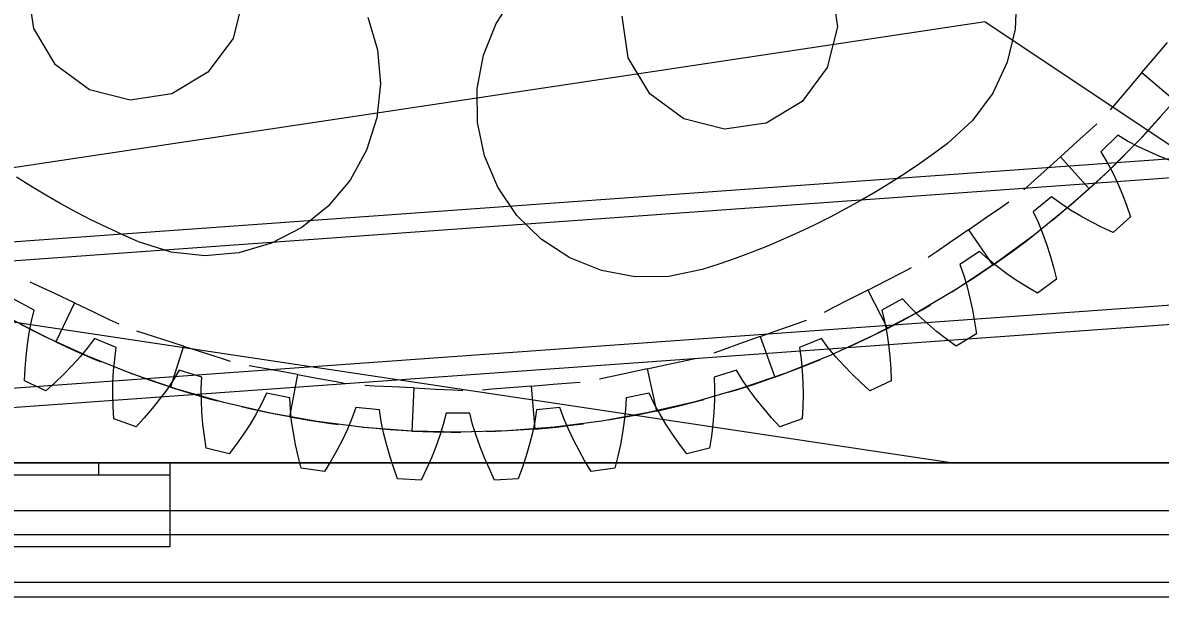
# Model space of a CAD drawing. Header units: millimetres. Extents: x -191664 to 191490, y -197311 to 10263.
# Drawn here: x 1318.4 to 1793, y -184227 to -183986.3 of the extents above; entities that cross this region are included whole.
import ezdxf

# ---------------------------------------------------------------- set-up
doc = ezdxf.new("R2010")
doc.units = ezdxf.units.MM
doc.layers.add('R15_COTAS_TRANSPORTE_P', color=1, linetype='Continuous', lineweight=0)
doc.layers.add('R15_PRENSA_RECEPCION_P', color=2, linetype='Continuous', lineweight=0)
doc.dimstyles.new('PLANTA_20', dxfattribs={"dimtxt": 50, "dimasz": 30, "dimexe": 30, "dimexo": 16, "dimgap": 20, "dimtad": 1, "dimtih": 1, "dimtoh": 1, "dimdec": 1, "dimzin": 0, "dimdsep": 46, "dimcen": 0.09, "dimadec": 0, "dimazin": 0, "dimtfac": 1, "dimtdec": 4, "dimtofl": 0, "dimtmove": 0, "dimatfit": 3, "dimfxl": 1, "dimtolj": 1, "dimtzin": 0, "dimarcsym": 0})

# ---------------------------------------------------------------- blocks, each defined once
blk = doc.blocks.new('*D133')
at = {"layer": 'Defpoints', "color": 0, "transparency": 16777216}
for p in [(439.69, -194147.98), (217.89, -194406.09), (-500, -194490), (-500, -194490), (500, -194490)]:
    blk.add_point(p, dxfattribs=at)
at = {"layer": 'R15_COTAS_TRANSPORTE_P', "color": 0, "lineweight": -2, "transparency": 16777216}
blk.add_arc((-500, -194490), 722.77, 2.37834, 17.62166, dxfattribs=at)
at = {"layer": 'R15_COTAS_TRANSPORTE_P', "color": 0, "transparency": 16777216}
for points in [[(184.12, -194272.81), (193.59, -194269.58), (179.18, -194242.8)], [(227.15, -194459.9), (217.15, -194460.11), (222.77, -194490)]]:
    blk.add_solid(points, dxfattribs=at)

msp = doc.modelspace()

# ---------------------------------------------------------------- linework, layer by layer
at = {"layer": 'R15_PRENSA_RECEPCION_P', "color": 9, "true_color": 0xb9c3c2}
for p, q in [((1323.11, -183988.8), (1320.53, -183971.43)), ((1655.8, -183970.66), (1658.37, -183988.03)), ((1410.42, -183975.85), (1406.15, -183992.88)), ((1515.93, -183986.66), (1523.7, -183974.76)), ((1733.1, -183974.82), (1732.5, -183989.02)), ((1462.42, -183984.03), (1466.41, -183997.67)), ((1571.06, -184000.98), (1568.48, -183983.61)), ((480, -183986), (1706.67, -184170)), ((1720, -183986), (493.33, -184170)), ((1332.13, -184003.86), (1323.11, -183988.8)), ((1510.62, -183999.84), (1515.93, -183986.66)), ((1658.37, -183988.03), (1654.11, -184005.06)), ((1720, -183986), (1996, -184170)), ((1732.5, -183989.02), (1729.13, -184002.83)), ((1406.15, -183992.88), (1395.7, -184006.98)), ((1791.27, -184000.18), (1796, -183994.6)), ((1466.41, -183997.67), (1467.67, -184011.83)), ((1507.99, -184013.81), (1510.62, -183999.84)), ((1346.24, -184014.32), (1332.13, -184003.86)), ((1580.08, -184016.04), (1571.06, -184000.98)), ((1729.13, -184002.83), (1723.14, -184015.71)), ((1785.38, -184007.12), (1791.27, -184000.18)), ((1395.7, -184006.98), (1380.64, -184016.01)), ((1654.11, -184005.06), (1643.65, -184019.17)), ((1785.38, -184007.12), (1779.48, -184014.07)), ((1785.38, -184007.12), (1799.1, -184018.77)), ((1467.67, -184011.83), (1466.13, -184025.96)), ((1508.13, -184028.02), (1507.99, -184013.81)), ((1779.48, -184014.07), (1774.75, -184019.64)), ((1363.27, -184018.59), (1346.24, -184014.32)), ((1380.64, -184016.01), (1363.27, -184018.59)), ((1594.19, -184026.5), (1580.08, -184016.04)), ((1723.14, -184015.71), (1714.74, -184027.18)), ((1643.65, -184019.17), (1628.59, -184028.19)), ((1774.75, -184019.64), (1772.13, -184022.73)), ((1798.03, -184020.03), (1784.73, -184034.8)), ((1466.13, -184025.96), (1461.87, -184039.52)), ((1511.04, -184041.93), (1508.13, -184028.02)), ((1611.22, -184030.77), (1594.19, -184026.5)), ((1628.59, -184028.19), (1611.22, -184030.77)), ((1714.74, -184027.18), (1704.27, -184036.79)), ((1793.13, -184025.65), (1788.22, -184031.07)), ((1758.08, -184036.18), (1763.5, -184031.27)), ((1763.5, -184031.27), (1766.5, -184028.55)), ((1788.22, -184031.07), (1785.45, -184034.03)), ((1704.27, -184036.79), (1698.45, -184041.07)), ((1751.33, -184042.3), (1758.08, -184036.18)), ((1775.25, -184033.29), (1768.29, -184040.25)), ((1784.73, -184034.8), (1770.7, -184048.87)), ((1779.4, -184035.75), (1775.25, -184033.29)), ((1783.72, -184038.02), (1779.4, -184035.75)), ((1461.87, -184039.52), (1455.05, -184051.98)), ((1516.61, -184055.01), (1511.04, -184041.93)), ((1698.45, -184041.07), (1692.54, -184045.23)), ((1751.33, -184042.3), (1744.58, -184048.42)), ((1751.33, -184042.3), (1763.42, -184055.64)), ((1768.29, -184040.25), (1770.75, -184044.4)), ((1775.35, -184044.36), (1778.23, -184041.49)), ((1788.18, -184040.14), (1783.72, -184038.02)), ((1792.77, -184042.12), (1788.18, -184040.14)), ((1797.49, -184043.95), (1792.77, -184042.12)), ((1692.54, -184045.23), (1686.54, -184049.26)), ((1770.1, -184049.44), (1775.35, -184044.36)), ((1770.75, -184044.4), (1773.02, -184048.72)), ((1321.87, -184054.6), (1315.76, -184050.75)), ((1455.05, -184051.98), (1445.92, -184062.88)), ((1686.54, -184049.26), (1680.46, -184053.15)), ((1744.58, -184048.42), (1739.17, -184053.33)), ((1770.7, -184048.87), (1755.97, -184062.22)), ((1763.42, -184055.64), (1770.1, -184049.44)), ((1773.02, -184048.72), (1775.14, -184053.18)), ((725.92, -184181.07), (2483.03, -184054.93)), ((1328.06, -184058.32), (1321.87, -184054.6)), ((1524.62, -184066.74), (1516.61, -184055.01)), ((1680.46, -184053.15), (1674.3, -184056.92)), ((1739.17, -184053.33), (1736.16, -184056.05)), ((1763.42, -184055.64), (1756.6, -184061.68)), ((1775.14, -184053.18), (1777.12, -184057.77)), ((1334.34, -184061.91), (1328.06, -184058.32)), ((1668.06, -184060.56), (1661.74, -184064.07)), ((1674.3, -184056.92), (1668.06, -184060.56)), ((1726.49, -184063.39), (1729.82, -184061.08)), ((1747.63, -184058.98), (1740.02, -184065.23)), ((1751.52, -184061.83), (1747.63, -184058.98)), ((1777.12, -184057.77), (1778.95, -184062.49)), ((726.49, -184189.05), (2483.6, -184062.91)), ((1340.68, -184065.36), (1334.34, -184061.91)), ((1347.1, -184068.68), (1340.68, -184065.36)), ((1445.92, -184062.88), (1434.84, -184071.78)), ((1661.74, -184064.07), (1655.35, -184067.44)), ((1720.48, -184067.55), (1726.49, -184063.39)), ((1740.02, -184065.23), (1742.06, -184069.6)), ((1755.97, -184062.22), (1740.59, -184074.8)), ((1751.02, -184066.41), (1747.89, -184068.99)), ((1756.6, -184061.68), (1751.02, -184066.41)), ((1755.59, -184064.52), (1751.52, -184061.83)), ((1759.83, -184067.06), (1755.59, -184064.52)), ((1778.95, -184062.49), (1780.65, -184067.31)), ((1353.59, -184071.86), (1347.1, -184068.68)), ((1534.77, -184076.69), (1524.62, -184066.74)), ((1648.89, -184070.67), (1642.36, -184073.76)), ((1655.35, -184067.44), (1648.89, -184070.67)), ((1712.99, -184072.73), (1720.48, -184067.55)), ((1742.06, -184069.6), (1743.9, -184074.12)), ((1764.2, -184069.48), (1759.83, -184067.06)), ((1768.71, -184071.77), (1764.2, -184069.48)), ((1780.65, -184067.31), (1773.34, -184073.93)), ((1360.14, -184074.9), (1353.59, -184071.86)), ((1366.76, -184077.8), (1360.14, -184074.9)), ((1434.84, -184071.78), (1422.24, -184078.36)), ((1642.36, -184073.76), (1635.76, -184076.72)), ((1712.99, -184072.73), (1705.49, -184077.92)), ((1712.99, -184072.73), (1723.23, -184087.53)), ((1740.59, -184074.8), (1724.59, -184086.59)), ((1736.53, -184077.91), (1739.76, -184075.44)), ((1743.9, -184074.12), (1745.57, -184078.76)), ((1773.34, -184073.93), (1768.71, -184071.77)), ((1380.32, -184082.07), (1366.76, -184077.8)), ((1422.24, -184078.36), (1408.6, -184082.35)), ((1546.67, -184084.47), (1534.77, -184076.69)), ((1629.11, -184079.53), (1622.4, -184082.2)), ((1635.76, -184076.72), (1629.11, -184079.53)), ((1705.49, -184077.92), (1699.49, -184082.08)), ((1730.66, -184082.26), (1736.53, -184077.91)), ((1745.57, -184078.76), (1747.08, -184083.53)), ((1394.45, -184083.6), (1380.32, -184082.07)), ((1408.6, -184082.35), (1394.45, -184083.6)), ((1559.85, -184089.78), (1546.67, -184084.47)), ((1615.63, -184084.73), (1608.81, -184087.12)), ((1622.4, -184082.2), (1615.63, -184084.73)), ((1699.49, -184082.08), (1696.15, -184084.39)), ((1717.62, -184081.83), (1709.44, -184087.31)), ((1721.22, -184085.05), (1717.62, -184081.83)), ((1725.01, -184088.13), (1721.22, -184085.05)), ((1723.23, -184087.53), (1730.66, -184082.26)), ((1747.08, -184083.53), (1748.45, -184088.4)), ((1573.82, -184092.41), (1559.85, -184089.78)), ((1601.94, -184089.36), (1588.03, -184092.27)), ((1608.81, -184087.12), (1601.94, -184089.36)), ((1685.6, -184090.4), (1689.21, -184088.55)), ((1724.59, -184086.59), (1708.01, -184097.55)), ((1709.44, -184087.31), (1711.03, -184091.86)), ((1723.23, -184087.53), (1715.68, -184092.63)), ((1728.97, -184091.08), (1725.01, -184088.13)), ((1748.45, -184088.4), (1749.67, -184093.36)), ((1325.15, -184096.3), (1321.48, -184094.56)), ((1588.03, -184092.27), (1573.82, -184092.41)), ((1671, -184097.9), (1679.1, -184093.74)), ((1679.1, -184093.74), (1685.6, -184090.4)), ((1715.68, -184092.63), (1709.53, -184096.6)), ((1711.03, -184091.86), (1712.43, -184096.53)), ((1733.09, -184093.91), (1728.97, -184091.08)), ((1737.35, -184096.63), (1733.09, -184093.91)), ((1749.67, -184093.36), (1741.75, -184099.24)), ((1331.75, -184099.42), (1325.15, -184096.3)), ((1339.99, -184103.32), (1331.75, -184099.42)), ((1671, -184097.9), (1662.89, -184102.06)), ((1671, -184097.9), (1679.22, -184113.91)), ((1708.01, -184097.55), (1690.9, -184107.66)), ((1709.53, -184096.6), (1706.09, -184098.75)), ((1712.43, -184096.53), (1713.63, -184101.32)), ((1741.75, -184099.24), (1737.35, -184096.63)), ((1323.16, -184106.28), (1314.48, -184101.64)), ((1339.99, -184103.32), (1332.29, -184119.59)), ((1339.99, -184103.32), (1348.22, -184107.21)), ((1662.89, -184102.06), (1656.39, -184105.4)), ((1685.52, -184101.64), (1676.84, -184106.28)), ((1688.78, -184105.19), (1685.52, -184101.64)), ((1693.67, -184106.11), (1697.19, -184104.08)), ((1713.63, -184101.32), (1714.67, -184106.21)), ((1327.81, -184117.44), (1310.18, -184108.26)), ((1322.02, -184110.97), (1323.16, -184106.28)), ((1348.22, -184107.21), (1354.83, -184110.34)), ((1656.39, -184105.4), (1652.78, -184107.26)), ((1690.9, -184107.66), (1673.3, -184116.89)), ((1676.84, -184106.28), (1677.98, -184110.97)), ((1687.28, -184109.66), (1693.67, -184106.11)), ((1692.25, -184108.63), (1688.78, -184105.19)), ((1695.9, -184111.95), (1692.25, -184108.63)), ((1714.67, -184106.21), (1715.55, -184111.19)), ((1324.1, -184115.6), (1317.6, -184112.26)), ((1321.09, -184115.76), (1322.02, -184110.97)), ((1354.83, -184110.34), (1358.5, -184112.07)), ((1634.66, -184114.3), (1641.54, -184111.84)), ((1641.54, -184111.84), (1645.36, -184110.48)), ((1677.98, -184110.97), (1678.91, -184115.76)), ((1679.22, -184113.91), (1687.28, -184109.66)), ((1699.72, -184115.17), (1695.9, -184111.95)), ((1715.55, -184111.19), (1716.28, -184116.25)), ((1320.36, -184120.64), (1321.09, -184115.76)), ((1332.29, -184119.59), (1324.1, -184115.6)), ((1345.88, -184125.71), (1327.81, -184117.44)), ((1348.37, -184118.2), (1345.47, -184122.06)), ((1357.47, -184121.97), (1348.37, -184118.2)), ((1369.88, -184116.29), (1366.02, -184115.05)), ((1376.84, -184118.52), (1369.88, -184116.29)), ((1385.52, -184121.31), (1376.84, -184118.52)), ((1626.08, -184117.37), (1617.5, -184120.44)), ((1626.08, -184117.37), (1634.66, -184114.3)), ((1626.08, -184117.37), (1632.15, -184134.32)), ((1651.63, -184118.2), (1642.53, -184121.97)), ((1654.53, -184122.06), (1651.63, -184118.2)), ((1673.3, -184116.89), (1655.26, -184125.22)), ((1671.07, -184117.98), (1664.46, -184121.11)), ((1679.22, -184113.91), (1671.07, -184117.98)), ((1678.91, -184115.76), (1679.64, -184120.64)), ((1703.7, -184118.29), (1699.72, -184115.17)), ((1707.82, -184121.32), (1703.7, -184118.29)), ((1716.28, -184116.25), (1707.82, -184121.32)), ((1319.8, -184125.61), (1320.36, -184120.64)), ((1332.29, -184119.59), (1340.57, -184123.39)), ((1345.47, -184122.06), (1342.36, -184125.82)), ((1356.79, -184126.75), (1357.47, -184121.97)), ((1385.52, -184121.31), (1380.01, -184138.45)), ((1385.52, -184121.31), (1394.19, -184124.1)), ((1610.62, -184122.9), (1606.8, -184124.27)), ((1617.5, -184120.44), (1610.62, -184122.9)), ((1642.53, -184121.97), (1643.21, -184126.75)), ((1657.64, -184125.82), (1654.53, -184122.06)), ((1664.46, -184121.11), (1660.76, -184122.79)), ((1679.64, -184120.64), (1680.2, -184125.61)), ((1319.42, -184130.65), (1319.8, -184125.61)), ((1342.36, -184125.82), (1339.05, -184129.48)), ((1340.57, -184123.39), (1347.28, -184126.3)), ((1364.35, -184133.05), (1345.88, -184125.71)), ((1347.28, -184126.3), (1351.03, -184127.86)), ((1356.33, -184131.61), (1356.79, -184126.75)), ((1394.19, -184124.1), (1401.15, -184126.33)), ((1401.15, -184126.33), (1405.01, -184127.57)), ((1587.91, -184128.89), (1595.06, -184127.35)), ((1595.06, -184127.35), (1599.02, -184126.49)), ((1655.26, -184125.22), (1636.81, -184132.62)), ((1643.21, -184126.75), (1643.67, -184131.61)), ((1647.49, -184128.47), (1651.24, -184126.92)), ((1660.95, -184129.48), (1657.64, -184125.82)), ((1680.2, -184125.61), (1680.58, -184130.65)), ((1319.19, -184135.76), (1319.42, -184130.65)), ((1339.05, -184129.48), (1335.56, -184133.06)), ((1356.08, -184136.54), (1356.33, -184131.61)), ((1364.48, -184133.1), (1360.68, -184131.67)), ((1383.72, -184131.36), (1381.22, -184135.49)), ((1393.14, -184134.22), (1383.72, -184131.36)), ((1416.85, -184130.27), (1412.86, -184129.54)), ((1424.04, -184131.57), (1416.85, -184130.27)), ((1433, -184133.2), (1424.04, -184131.57)), ((1570.1, -184132.74), (1562.96, -184134.28)), ((1579.01, -184130.82), (1570.1, -184132.74)), ((1579.01, -184130.82), (1587.91, -184128.89)), ((1579.01, -184130.82), (1582.81, -184148.41)), ((1616.28, -184131.36), (1606.86, -184134.22)), ((1618.78, -184135.49), (1616.28, -184131.36)), ((1636.81, -184132.62), (1618.02, -184139.07)), ((1632.15, -184134.32), (1640.69, -184131.15)), ((1640.69, -184131.15), (1647.49, -184128.47)), ((1643.67, -184131.61), (1643.92, -184136.54)), ((1664.44, -184133.06), (1660.95, -184129.48)), ((1680.58, -184130.65), (1680.81, -184135.76)), ((1328.1, -184139.98), (1319.19, -184135.76)), ((1331.91, -184136.56), (1328.1, -184139.98)), ((1335.56, -184133.06), (1331.91, -184136.56)), ((1356.02, -184141.54), (1356.08, -184136.54)), ((1383.17, -184139.45), (1364.35, -184133.05)), ((1371.37, -184135.56), (1364.48, -184133.1)), ((1380.01, -184138.45), (1371.37, -184135.56)), ((1381.22, -184135.49), (1378.48, -184139.53)), ((1392.93, -184139.04), (1393.14, -184134.22)), ((1433, -184133.2), (1429.78, -184150.91)), ((1433, -184133.2), (1441.97, -184134.84)), ((1441.97, -184134.84), (1449.16, -184136.14)), ((1449.16, -184136.14), (1453.15, -184136.87)), ((1530.58, -184138), (1539.67, -184137.25)), ((1539.67, -184137.25), (1546.95, -184136.66)), ((1546.95, -184136.66), (1550.99, -184136.33)), ((1562.96, -184134.28), (1559, -184135.14)), ((1606.86, -184134.22), (1607.07, -184139.04)), ((1623.53, -184137.29), (1616.57, -184139.53)), ((1621.52, -184139.53), (1618.78, -184135.49)), ((1632.15, -184134.32), (1623.53, -184137.29)), ((1643.92, -184136.54), (1643.98, -184141.54)), ((1668.09, -184136.56), (1664.44, -184133.06)), ((1671.9, -184139.98), (1668.09, -184136.56)), ((1680.81, -184135.76), (1671.9, -184139.98)), ((1356.13, -184146.59), (1356.02, -184141.54)), ((1378.48, -184139.53), (1375.55, -184143.5)), ((1380.01, -184138.45), (1388.72, -184141.13)), ((1402.28, -184144.88), (1383.17, -184139.45)), ((1388.72, -184141.13), (1395.75, -184143.14)), ((1392.96, -184143.92), (1392.93, -184139.04)), ((1420.19, -184141), (1418.1, -184145.35)), ((1429.85, -184142.92), (1420.19, -184141)), ((1465.24, -184137.99), (1461.19, -184137.79)), ((1472.54, -184138.35), (1465.24, -184137.99)), ((1481.64, -184138.8), (1472.54, -184138.35)), ((1481.64, -184138.8), (1480.75, -184156.78)), ((1481.64, -184138.8), (1490.74, -184139.25)), ((1490.74, -184139.25), (1498.04, -184139.6)), ((1498.04, -184139.6), (1502.09, -184139.8)), ((1514.22, -184139.34), (1510.18, -184139.67)), ((1521.5, -184138.74), (1514.22, -184139.34)), ((1530.58, -184138), (1521.5, -184138.74)), ((1530.58, -184138), (1532.06, -184155.94)), ((1579.81, -184141), (1570.15, -184142.92)), ((1581.9, -184145.35), (1579.81, -184141)), ((1618.02, -184139.07), (1598.92, -184144.57)), ((1607.07, -184139.04), (1607.04, -184143.92)), ((1616.57, -184139.53), (1612.69, -184140.71)), ((1624.45, -184143.5), (1621.52, -184139.53)), ((1643.98, -184141.54), (1643.87, -184146.59)), ((1356.4, -184151.7), (1356.13, -184146.59)), ((1375.55, -184143.5), (1372.43, -184147.41)), ((1393.19, -184148.86), (1392.96, -184143.92)), ((1395.75, -184143.14), (1399.66, -184144.2)), ((1421.65, -184149.35), (1402.28, -184144.88)), ((1413.69, -184147.64), (1409.73, -184146.72)), ((1418.1, -184145.35), (1415.78, -184149.64)), ((1430.11, -184147.73), (1429.85, -184142.92)), ((1457.43, -184147.01), (1455.78, -184151.54)), ((1467.23, -184147.98), (1457.43, -184147.01)), ((1542.57, -184147.01), (1532.77, -184147.98)), ((1544.22, -184151.54), (1542.57, -184147.01)), ((1570.15, -184142.92), (1569.89, -184147.73)), ((1598.92, -184144.57), (1579.57, -184149.1)), ((1584.22, -184149.64), (1581.9, -184145.35)), ((1582.81, -184148.41), (1591.69, -184146.38)), ((1591.69, -184146.38), (1598.78, -184144.61)), ((1598.78, -184144.61), (1602.71, -184143.56)), ((1607.04, -184143.92), (1606.81, -184148.86)), ((1627.57, -184147.41), (1624.45, -184143.5)), ((1643.87, -184146.59), (1643.6, -184151.7)), ((1365.69, -184155.02), (1356.4, -184151.7)), ((1369.14, -184151.25), (1365.69, -184155.02)), ((1372.43, -184147.41), (1369.14, -184151.25)), ((1393.62, -184153.84), (1393.19, -184148.86)), ((1415.78, -184149.64), (1413.25, -184153.88)), ((1420.83, -184149.18), (1413.69, -184147.64)), ((1429.78, -184150.91), (1420.83, -184149.18)), ((1441.22, -184152.82), (1421.65, -184149.35)), ((1429.78, -184150.91), (1438.76, -184152.44)), ((1430.62, -184152.59), (1430.11, -184147.73)), ((1455.78, -184151.54), (1453.88, -184156.04)), ((1467.96, -184152.74), (1467.23, -184147.98)), ((1495.08, -184149.34), (1493.88, -184154.01)), ((1504.92, -184149.34), (1495.08, -184149.34)), ((1506.12, -184154.01), (1504.92, -184149.34)), ((1532.77, -184147.98), (1532.04, -184152.74)), ((1546.12, -184156.04), (1544.22, -184151.54)), ((1579.57, -184149.1), (1560.01, -184152.63)), ((1566.69, -184151.54), (1562.68, -184152.21)), ((1573.88, -184150.23), (1566.69, -184151.54)), ((1569.89, -184147.73), (1569.38, -184152.59)), ((1582.81, -184148.41), (1573.88, -184150.23)), ((1586.75, -184153.88), (1584.22, -184149.64)), ((1606.81, -184148.86), (1606.38, -184153.84)), ((1630.86, -184151.25), (1627.57, -184147.41)), ((1634.31, -184155.02), (1630.86, -184151.25)), ((1643.6, -184151.7), (1634.31, -184155.02)), ((1394.22, -184158.86), (1393.62, -184153.84)), ((1413.25, -184153.88), (1410.52, -184158.07)), ((1431.33, -184157.48), (1430.62, -184152.59)), ((1438.76, -184152.44), (1446, -184153.51)), ((1460.93, -184155.3), (1441.22, -184152.82)), ((1446, -184153.51), (1450.02, -184154.05)), ((1453.88, -184156.04), (1451.78, -184160.51)), ((1464.37, -184155.63), (1460.33, -184155.24)), ((1480.75, -184156.78), (1460.93, -184155.3)), ((1471.66, -184156.22), (1464.37, -184155.63)), ((1468.94, -184157.52), (1467.96, -184152.74)), ((1480.75, -184156.78), (1471.66, -184156.22)), ((1493.88, -184154.01), (1492.44, -184158.68)), ((1507.56, -184158.68), (1506.12, -184154.01)), ((1522.96, -184156.58), (1515.66, -184156.94)), ((1540.3, -184155.17), (1520.49, -184156.71)), ((1532.06, -184155.94), (1522.96, -184156.58)), ((1532.04, -184152.74), (1531.06, -184157.52)), ((1532.06, -184155.94), (1541.13, -184155.09)), ((1560.01, -184152.63), (1540.3, -184155.17)), ((1541.13, -184155.09), (1548.39, -184154.25)), ((1548.22, -184160.51), (1546.12, -184156.04)), ((1548.39, -184154.25), (1552.42, -184153.73)), ((1569.38, -184152.59), (1568.67, -184157.48)), ((1589.48, -184158.07), (1586.75, -184153.88)), ((1606.38, -184153.84), (1605.78, -184158.86)), ((1394.99, -184163.91), (1394.22, -184158.86)), ((1410.52, -184158.07), (1407.63, -184162.21)), ((1432.24, -184162.39), (1431.33, -184157.48)), ((1451.78, -184160.51), (1449.48, -184164.95)), ((1470.13, -184162.32), (1468.94, -184157.52)), ((1500.62, -184157.25), (1480.75, -184156.78)), ((1480.75, -184156.78), (1489.86, -184157.12)), ((1489.86, -184157.12), (1497.17, -184157.24)), ((1492.44, -184158.68), (1490.78, -184163.33)), ((1497.17, -184157.24), (1501.23, -184157.25)), ((1520.49, -184156.71), (1500.62, -184157.25)), ((1509.22, -184163.33), (1507.56, -184158.68)), ((1515.66, -184156.94), (1511.61, -184157.08)), ((1531.06, -184157.52), (1529.87, -184162.32)), ((1550.52, -184164.95), (1548.22, -184160.51)), ((1568.67, -184157.48), (1567.76, -184162.39)), ((1592.37, -184162.21), (1589.48, -184158.07)), ((1605.78, -184158.86), (1605.01, -184163.91)), ((1404.56, -184166.31), (1394.99, -184163.91)), ((1407.63, -184162.21), (1404.56, -184166.31)), ((1433.34, -184167.33), (1432.24, -184162.39)), ((1449.48, -184164.95), (1447, -184169.35)), ((1471.52, -184167.12), (1470.13, -184162.32)), ((1490.78, -184163.33), (1488.93, -184167.97)), ((1511.07, -184167.97), (1509.22, -184163.33)), ((1529.87, -184162.32), (1528.48, -184167.12)), ((1553, -184169.35), (1550.52, -184164.95)), ((1567.76, -184162.39), (1566.66, -184167.33)), ((1595.44, -184166.31), (1592.37, -184162.21)), ((1605.01, -184163.91), (1595.44, -184166.31)), ((120, -184170), (2080, -184170)), ((204, -184170), (1706.67, -184170)), ((1996, -184170), (493.33, -184170)), ((1434.6, -184172.28), (1433.34, -184167.33)), ((1447, -184169.35), (1444.36, -184173.73)), ((1473.09, -184171.92), (1471.52, -184167.12)), ((1488.93, -184167.97), (1486.89, -184172.6)), ((1513.11, -184172.6), (1511.07, -184167.97)), ((1528.48, -184167.12), (1526.91, -184171.92)), ((1555.64, -184173.73), (1553, -184169.35)), ((1566.66, -184167.33), (1565.4, -184172.28)), ((1706.67, -184170), (1996, -184170)), ((1444.36, -184173.73), (1434.6, -184172.28)), ((1474.84, -184176.73), (1473.09, -184171.92)), ((1486.89, -184172.6), (1484.69, -184177.22)), ((1515.31, -184177.22), (1513.11, -184172.6)), ((1526.91, -184171.92), (1525.16, -184176.73)), ((1565.4, -184172.28), (1555.64, -184173.73)), ((1484.69, -184177.22), (1474.84, -184176.73)), ((1525.16, -184176.73), (1515.31, -184177.22))]:
    msp.add_line(p, q, dxfattribs=at)
at = {"layer": 'R15_PRENSA_RECEPCION_P', "color": 117, "true_color": 0x376c5b}
for p, q in [((721.55, -184120.23), (2478.66, -183994.09)), ((722.13, -184128.21), (2479.24, -184002.07)), ((3000, -184220), (500, -184220))]:
    msp.add_line(p, q, dxfattribs=at)
at = {"layer": 'R15_PRENSA_RECEPCION_P', "color": 251, "true_color": 0x53616b}
for p, q in [((0, -184170), (2200, -184170)), ((1350, -184170), (1380, -184170)), ((1350, -184170), (1350, -184175)), ((1380, -184175), (1380, -184170)), ((820, -184175), (1380, -184175)), ((1350, -184175), (1380, -184175)), ((1380, -184205), (1380, -184175)), ((0, -184190), (2200, -184190)), ((0, -184200), (2200, -184200)), ((820, -184205), (1380, -184205)), ((0, -184226), (2200, -184226))]:
    msp.add_line(p, q, dxfattribs=at)

# ---------------------------------------------------------------- dimensions: what is measured, and where the dimension line sits
at = {"layer": 'R15_COTAS_TRANSPORTE_P'}
dim = msp.add_angular_dim_2l(base=(217.89, -194406.09), line1=((-500, -194490), (500, -194490)), line2=((-500, -194490), (439.69, -194147.98)), dimstyle='PLANTA_20', dxfattribs=at)
dim.commit()
dim.dimension.update_dxf_attribs({"geometry": '*D133', "text_midpoint": (191490.46, -33543.69)})

doc.saveas('drawing.dxf')
